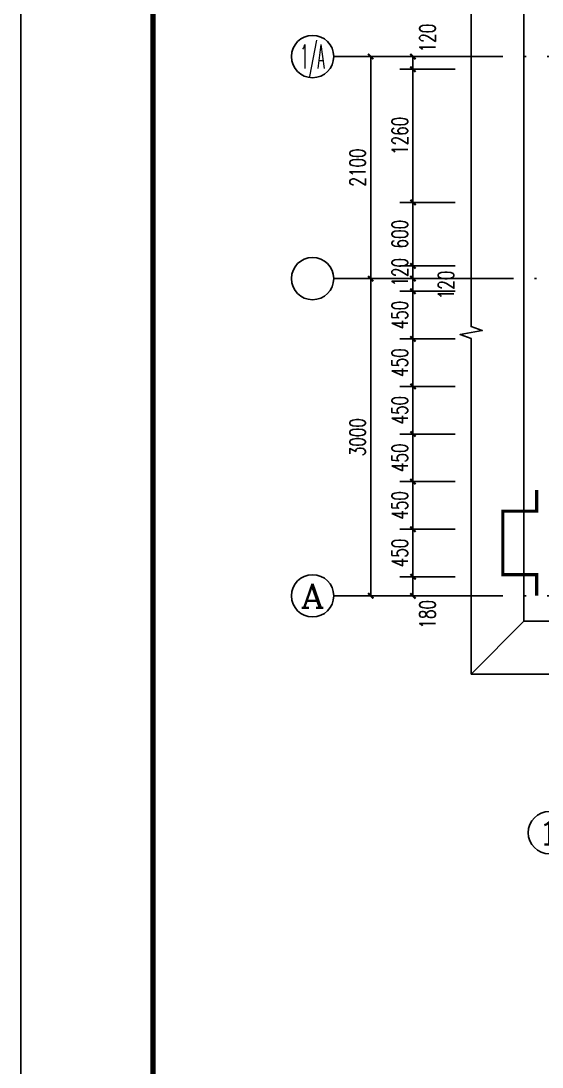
# Model space of a CAD drawing. Extents: x 12811826 to 27008858, y -1172757 to 50528.
# Drawn here: x 13496335 to 13501265, y -586493 to -576600 of the extents above; entities that cross this region are included whole.
import ezdxf
from ezdxf.enums import TextEntityAlignment as Align

# ---------------------------------------------------------------- set-up
doc = ezdxf.new("R2010")
doc.units = 0
doc.header["$LTSCALE"] = 1000
doc.header["$MEASUREMENT"] = 0
doc.linetypes.add('DOTE', pattern=[2.42, 2, -0.2, 0.02, -0.2])
for name, color, linetype in [('AXIS', 3, 'Continuous'), ('AXIS_TEXT', 7, 'Continuous'), ('DIM_SYMB', 3, 'Continuous'), ('DOTE', 8, 'DOTE'), ('TK', 4, 'Continuous'), ('WALL-PARAPET', 6, 'Continuous')]:
    doc.layers.add(name, color=color, linetype=linetype)
doc.styles.add('_TCH_AXIS', font='COMPLEX', dxfattribs={"bigfont": 'GBCBIG'})
doc.styles.add('_TCH_DIM_T3', font='SIMPLEX', dxfattribs={"width": 0.705882, "bigfont": 'GBCBIG'})
doc.styles.add('COMPLEX', font='COMPLEX')
doc.dimstyles.new('_TCH_ARCH&&50', dxfattribs={"dimtxt": 148.75, "dimasz": 50, "dimexe": 125, "dimexo": 150, "dimgap": 50, "dimtad": 1, "dimdec": 0, "dimzin": 0, "dimdsep": 46, "dimtxsty": '_TCH_DIM_T3', "dimblk": 'ARCHTICK', "dimcen": 0.09, "dimclrt": 7, "dimazin": 2, "dimtfac": 1, "dimtdec": 0, "dimtix": 1, "dimtmove": 2, "dimatfit": 3, "dimfxl": 0, "dimtolj": 1, "dimtzin": 0, "dimarcsym": 0})

# ---------------------------------------------------------------- blocks, each defined once
blk = doc.blocks.new('GeYuanFrame_60560235', base_point=(20.09, 4.53))
at = {"layer": 'TK'}
blk.add_lwpolyline([(20.09, 4.53), (20.09, 598.53), (861.09, 598.53), (861.09, 4.53)], close=True, dxfattribs=at)
at = {"layer": 'TK', "const_width": 1}
blk.add_lwpolyline([(45.09, 588.53), (851.09, 588.53), (851.09, 14.53), (45.09, 14.53)], close=True, dxfattribs=at)
blk = doc.blocks.new('_ArchTick')
at = {"color": 0, "linetype": 'ByBlock', "const_width": 0.4}
blk.add_lwpolyline([(-0.5, -0.5), (0.5, 0.5)], dxfattribs=at)
blk = doc.blocks.new('*D455')
at = {"layer": 'AXIS', "color": 0, "lineweight": -2}
for p, q in [((13500444, -579036.5), (13499519, -579036.5)), ((13499644, -582036.5), (13499644, -579036.5)), ((13500444, -582036.5), (13499519, -582036.5))]:
    blk.add_line(p, q, dxfattribs=at)
at = {"layer": 'Defpoints', "color": 0}
for p in [(13499644, -579036.5), (13500594, -579036.5), (13500594, -582036.5)]:
    blk.add_point(p, dxfattribs=at)
at = {"layer": 'AXIS', "color": 0, "lineweight": -2, "xscale": 50, "yscale": 50, "zscale": 50}
for p, rotation in [((13499644, -579036.5), 90), ((13499644, -582036.5), 270)]:
    blk.add_blockref('_ArchTick', p, dxfattribs=dict(at, rotation=rotation))
at = {"layer": 'AXIS', "color": 7, "insert": (13499519.6, -580536.5), "char_height": 148.75, "attachment_point": 5, "rotation": 90, "style": '_TCH_DIM_T3'}
blk.add_mtext('\\A1;3000', dxfattribs=at)
blk = doc.blocks.new('*D456')
at = {"layer": 'AXIS', "color": 0, "lineweight": -2}
for p, q in [((13500444, -576936.5), (13499519, -576936.5)), ((13499644, -579036.5), (13499644, -576936.5)), ((13500444, -579036.5), (13499519, -579036.5))]:
    blk.add_line(p, q, dxfattribs=at)
at = {"layer": 'Defpoints', "color": 0}
for p in [(13499644, -576936.5), (13500594, -576936.5), (13500594, -579036.5)]:
    blk.add_point(p, dxfattribs=at)
at = {"layer": 'AXIS', "color": 0, "lineweight": -2, "xscale": 50, "yscale": 50, "zscale": 50}
for p, rotation in [((13499644, -576936.5), 90), ((13499644, -579036.5), 270)]:
    blk.add_blockref('_ArchTick', p, dxfattribs=dict(at, rotation=rotation))
at = {"layer": 'AXIS', "color": 7, "insert": (13499519.6, -577986.5), "char_height": 148.75, "attachment_point": 5, "rotation": 90, "style": '_TCH_DIM_T3'}
blk.add_mtext('\\A1;2100', dxfattribs=at)
blk = doc.blocks.new('*D457')
at = {"layer": 'AXIS', "color": 0, "lineweight": -2}
for p, q in [((13500444, -581856.5), (13499919, -581856.5)), ((13500044, -582036.5), (13500044, -581856.5)), ((13500444, -582036.5), (13499919, -582036.5))]:
    blk.add_line(p, q, dxfattribs=at)
at = {"layer": 'Defpoints', "color": 0}
for p in [(13500044, -581856.5), (13500594, -581856.5), (13500594, -582036.5)]:
    blk.add_point(p, dxfattribs=at)
at = {"layer": 'AXIS', "color": 0, "lineweight": -2, "xscale": 50, "yscale": 50, "zscale": 50}
for p, rotation in [((13500044, -581856.5), 90), ((13500044, -582036.5), 270)]:
    blk.add_blockref('_ArchTick', p, dxfattribs=dict(at, rotation=rotation))
at = {"layer": 'AXIS', "color": 7, "insert": (13500181.5, -582211.5), "char_height": 148.75, "attachment_point": 5, "rotation": 90, "style": '_TCH_DIM_T3'}
blk.add_mtext('\\A1;180', dxfattribs=at)
blk = doc.blocks.new('*D458')
at = {"layer": 'AXIS', "color": 0, "lineweight": -2}
for p, q in [((13500444, -581406.5), (13499919, -581406.5)), ((13500044, -581856.5), (13500044, -581406.5)), ((13500444, -581856.5), (13499919, -581856.5))]:
    blk.add_line(p, q, dxfattribs=at)
at = {"layer": 'Defpoints', "color": 0}
for p in [(13500044, -581406.5), (13500594, -581406.5), (13500594, -581856.5)]:
    blk.add_point(p, dxfattribs=at)
at = {"layer": 'AXIS', "color": 0, "lineweight": -2, "xscale": 50, "yscale": 50, "zscale": 50}
for p, rotation in [((13500044, -581406.5), 90), ((13500044, -581856.5), 270)]:
    blk.add_blockref('_ArchTick', p, dxfattribs=dict(at, rotation=rotation))
at = {"layer": 'AXIS', "color": 7, "insert": (13499919.6, -581631.5), "char_height": 148.75, "attachment_point": 5, "rotation": 90, "style": '_TCH_DIM_T3'}
blk.add_mtext('\\A1;450', dxfattribs=at)
blk = doc.blocks.new('*D459')
at = {"layer": 'AXIS', "color": 0, "lineweight": -2}
for p, q in [((13500444, -580956.5), (13499919, -580956.5)), ((13500044, -581406.5), (13500044, -580956.5)), ((13500444, -581406.5), (13499919, -581406.5))]:
    blk.add_line(p, q, dxfattribs=at)
at = {"layer": 'Defpoints', "color": 0}
for p in [(13500044, -580956.5), (13500594, -580956.5), (13500594, -581406.5)]:
    blk.add_point(p, dxfattribs=at)
at = {"layer": 'AXIS', "color": 0, "lineweight": -2, "xscale": 50, "yscale": 50, "zscale": 50}
for p, rotation in [((13500044, -580956.5), 90), ((13500044, -581406.5), 270)]:
    blk.add_blockref('_ArchTick', p, dxfattribs=dict(at, rotation=rotation))
at = {"layer": 'AXIS', "color": 7, "insert": (13499919.6, -581181.5), "char_height": 148.75, "attachment_point": 5, "rotation": 90, "style": '_TCH_DIM_T3'}
blk.add_mtext('\\A1;450', dxfattribs=at)
blk = doc.blocks.new('*D460')
at = {"layer": 'AXIS', "color": 0, "lineweight": -2}
for p, q in [((13500444, -580506.5), (13499919, -580506.5)), ((13500044, -580956.5), (13500044, -580506.5)), ((13500444, -580956.5), (13499919, -580956.5))]:
    blk.add_line(p, q, dxfattribs=at)
at = {"layer": 'Defpoints', "color": 0}
for p in [(13500044, -580506.5), (13500594, -580506.5), (13500594, -580956.5)]:
    blk.add_point(p, dxfattribs=at)
at = {"layer": 'AXIS', "color": 0, "lineweight": -2, "xscale": 50, "yscale": 50, "zscale": 50}
for p, rotation in [((13500044, -580506.5), 90), ((13500044, -580956.5), 270)]:
    blk.add_blockref('_ArchTick', p, dxfattribs=dict(at, rotation=rotation))
at = {"layer": 'AXIS', "color": 7, "insert": (13499919.6, -580731.5), "char_height": 148.75, "attachment_point": 5, "rotation": 90, "style": '_TCH_DIM_T3'}
blk.add_mtext('\\A1;450', dxfattribs=at)
blk = doc.blocks.new('*D461')
at = {"layer": 'AXIS', "color": 0, "lineweight": -2}
for p, q in [((13500444, -580056.5), (13499919, -580056.5)), ((13500044, -580506.5), (13500044, -580056.5)), ((13500444, -580506.5), (13499919, -580506.5))]:
    blk.add_line(p, q, dxfattribs=at)
at = {"layer": 'Defpoints', "color": 0}
for p in [(13500044, -580056.5), (13500594, -580056.5), (13500594, -580506.5)]:
    blk.add_point(p, dxfattribs=at)
at = {"layer": 'AXIS', "color": 0, "lineweight": -2, "xscale": 50, "yscale": 50, "zscale": 50}
for p, rotation in [((13500044, -580056.5), 90), ((13500044, -580506.5), 270)]:
    blk.add_blockref('_ArchTick', p, dxfattribs=dict(at, rotation=rotation))
at = {"layer": 'AXIS', "color": 7, "insert": (13499919.6, -580281.5), "char_height": 148.75, "attachment_point": 5, "rotation": 90, "style": '_TCH_DIM_T3'}
blk.add_mtext('\\A1;450', dxfattribs=at)
blk = doc.blocks.new('*D462')
at = {"layer": 'AXIS', "color": 0, "lineweight": -2}
for p, q in [((13500444, -579606.5), (13499919, -579606.5)), ((13500044, -580056.5), (13500044, -579606.5)), ((13500444, -580056.5), (13499919, -580056.5))]:
    blk.add_line(p, q, dxfattribs=at)
at = {"layer": 'Defpoints', "color": 0}
for p in [(13500044, -579606.5), (13500594, -579606.5), (13500594, -580056.5)]:
    blk.add_point(p, dxfattribs=at)
at = {"layer": 'AXIS', "color": 0, "lineweight": -2, "xscale": 50, "yscale": 50, "zscale": 50}
for p, rotation in [((13500044, -579606.5), 90), ((13500044, -580056.5), 270)]:
    blk.add_blockref('_ArchTick', p, dxfattribs=dict(at, rotation=rotation))
at = {"layer": 'AXIS', "color": 7, "insert": (13499919.6, -579831.5), "char_height": 148.75, "attachment_point": 5, "rotation": 90, "style": '_TCH_DIM_T3'}
blk.add_mtext('\\A1;450', dxfattribs=at)
blk = doc.blocks.new('*D463')
at = {"layer": 'AXIS', "color": 0, "lineweight": -2}
for p, q in [((13500444, -579156.5), (13499919, -579156.5)), ((13500044, -579606.5), (13500044, -579156.5)), ((13500444, -579606.5), (13499919, -579606.5))]:
    blk.add_line(p, q, dxfattribs=at)
at = {"layer": 'Defpoints', "color": 0}
for p in [(13500044, -579156.5), (13500594, -579156.5), (13500594, -579606.5)]:
    blk.add_point(p, dxfattribs=at)
at = {"layer": 'AXIS', "color": 0, "lineweight": -2, "xscale": 50, "yscale": 50, "zscale": 50}
for p, rotation in [((13500044, -579156.5), 90), ((13500044, -579606.5), 270)]:
    blk.add_blockref('_ArchTick', p, dxfattribs=dict(at, rotation=rotation))
at = {"layer": 'AXIS', "color": 7, "insert": (13499919.6, -579381.5), "char_height": 148.75, "attachment_point": 5, "rotation": 90, "style": '_TCH_DIM_T3'}
blk.add_mtext('\\A1;450', dxfattribs=at)
blk = doc.blocks.new('*D464')
at = {"layer": 'AXIS', "color": 0, "lineweight": -2}
for p, q in [((13500444, -579036.5), (13499919, -579036.5)), ((13500044, -579156.5), (13500044, -579036.5)), ((13500444, -579156.5), (13499919, -579156.5))]:
    blk.add_line(p, q, dxfattribs=at)
at = {"layer": 'Defpoints', "color": 0}
for p in [(13500044, -579036.5), (13500594, -579036.5), (13500594, -579156.5)]:
    blk.add_point(p, dxfattribs=at)
at = {"layer": 'AXIS', "color": 0, "lineweight": -2, "xscale": 50, "yscale": 50, "zscale": 50}
for p, rotation in [((13500044, -579036.5), 90), ((13500044, -579156.5), 270)]:
    blk.add_blockref('_ArchTick', p, dxfattribs=dict(at, rotation=rotation))
at = {"layer": 'AXIS', "color": 7, "insert": (13500356.5, -579096.5), "char_height": 148.75, "attachment_point": 5, "rotation": 90, "style": '_TCH_DIM_T3'}
blk.add_mtext('\\A1;120', dxfattribs=at)
blk = doc.blocks.new('*D465')
at = {"layer": 'AXIS', "color": 0, "lineweight": -2}
for p, q in [((13500444, -578916.5), (13499919, -578916.5)), ((13500044, -578916.5), (13500044, -578866.5)), ((13500044, -579036.5), (13500044, -578916.5)), ((13500444, -579036.5), (13499919, -579036.5)), ((13500044, -579036.5), (13500044, -579086.5))]:
    blk.add_line(p, q, dxfattribs=at)
at = {"layer": 'Defpoints', "color": 0}
for p in [(13500044, -578916.5), (13500594, -578916.5), (13500594, -579036.5)]:
    blk.add_point(p, dxfattribs=at)
at = {"layer": 'AXIS', "color": 0, "lineweight": -2, "xscale": 50, "yscale": 50, "zscale": 50}
for p, rotation in [((13500044, -578916.5), 270), ((13500044, -579036.5), 90)]:
    blk.add_blockref('_ArchTick', p, dxfattribs=dict(at, rotation=rotation))
at = {"layer": 'AXIS', "color": 7, "insert": (13499919.6, -578976.5), "char_height": 148.75, "attachment_point": 5, "rotation": 90, "style": '_TCH_DIM_T3'}
blk.add_mtext('\\A1;120', dxfattribs=at)
blk = doc.blocks.new('*D466')
at = {"layer": 'AXIS', "color": 0, "lineweight": -2}
for p, q in [((13500444, -578316.5), (13499919, -578316.5)), ((13500044, -578916.5), (13500044, -578316.5)), ((13500444, -578916.5), (13499919, -578916.5))]:
    blk.add_line(p, q, dxfattribs=at)
at = {"layer": 'Defpoints', "color": 0}
for p in [(13500044, -578316.5), (13500594, -578316.5), (13500594, -578916.5)]:
    blk.add_point(p, dxfattribs=at)
at = {"layer": 'AXIS', "color": 0, "lineweight": -2, "xscale": 50, "yscale": 50, "zscale": 50}
for p, rotation in [((13500044, -578316.5), 90), ((13500044, -578916.5), 270)]:
    blk.add_blockref('_ArchTick', p, dxfattribs=dict(at, rotation=rotation))
at = {"layer": 'AXIS', "color": 7, "insert": (13499919.6, -578616.5), "char_height": 148.75, "attachment_point": 5, "rotation": 90, "style": '_TCH_DIM_T3'}
blk.add_mtext('\\A1;600', dxfattribs=at)
blk = doc.blocks.new('*D467')
at = {"layer": 'AXIS', "color": 0, "lineweight": -2}
for p, q in [((13500444, -577056.5), (13499919, -577056.5)), ((13500044, -578316.5), (13500044, -577056.5)), ((13500444, -578316.5), (13499919, -578316.5))]:
    blk.add_line(p, q, dxfattribs=at)
at = {"layer": 'Defpoints', "color": 0}
for p in [(13500044, -577056.5), (13500594, -577056.5), (13500594, -578316.5)]:
    blk.add_point(p, dxfattribs=at)
at = {"layer": 'AXIS', "color": 0, "lineweight": -2, "xscale": 50, "yscale": 50, "zscale": 50}
for p, rotation in [((13500044, -577056.5), 90), ((13500044, -578316.5), 270)]:
    blk.add_blockref('_ArchTick', p, dxfattribs=dict(at, rotation=rotation))
at = {"layer": 'AXIS', "color": 7, "insert": (13499919.6, -577686.5), "char_height": 148.75, "attachment_point": 5, "rotation": 90, "style": '_TCH_DIM_T3'}
blk.add_mtext('\\A1;1260', dxfattribs=at)
blk = doc.blocks.new('*D468')
at = {"layer": 'AXIS', "color": 0, "lineweight": -2}
for p, q in [((13500444, -576936.5), (13499919, -576936.5)), ((13500044, -577056.5), (13500044, -576936.5)), ((13500444, -577056.5), (13499919, -577056.5))]:
    blk.add_line(p, q, dxfattribs=at)
at = {"layer": 'Defpoints', "color": 0}
for p in [(13500044, -576936.5), (13500594, -576936.5), (13500594, -577056.5)]:
    blk.add_point(p, dxfattribs=at)
at = {"layer": 'AXIS', "color": 0, "lineweight": -2, "xscale": 50, "yscale": 50, "zscale": 50}
for p, rotation in [((13500044, -576936.5), 90), ((13500044, -577056.5), 270)]:
    blk.add_blockref('_ArchTick', p, dxfattribs=dict(at, rotation=rotation))
at = {"layer": 'AXIS', "color": 7, "insert": (13500181.5, -576761.5), "char_height": 148.75, "attachment_point": 5, "rotation": 90, "style": '_TCH_DIM_T3'}
blk.add_mtext('\\A1;120', dxfattribs=at)
blk = doc.blocks.new('_AXISO')
blk.add_circle((0, 0), 0.5)
at = {"layer": 'AXIS_TEXT', "style": 'COMPLEX', "width": 1.041667}
blk.add_attdef('A', text='', height=0.56, dxfattribs=at).set_placement((-0.25, -0.28), (0.25, -0.28), align=Align.FIT)

msp = doc.modelspace()

# ---------------------------------------------------------------- linework, layer by layer
at = {"ltscale": 0.5}
msp.add_line((13501094, -582276.5), (13500594, -582776.5), dxfattribs=at)
at = {"const_width": 30}
msp.add_lwpolyline([(13501214, -581036.5), (13501214, -581236.5), (13500894, -581236.5), (13500894, -581836.5), (13501214, -581836.5), (13501214, -582036.5)], dxfattribs=at)
at = {"layer": 'AXIS'}
for p, q in [((13500594, -576936.5), (13499294, -576936.5)), ((13500594, -579036.5), (13499294, -579036.5)), ((13500594, -582036.5), (13499294, -582036.5))]:
    msp.add_line(p, q, dxfattribs=at)
at = {"layer": 'DIM_SYMB'}
for points in [[(13500594, -576316.5), (13500594, -579490.2), (13500699, -579528.5), (13500489, -579565.5), (13500594, -579602.7), (13500594, -582776.5)], [(13500594, -582776.5), (13504317.7, -582776.5), (13504355.9, -582671.5), (13504393, -582881.5), (13504430.2, -582776.5), (13508154, -582776.5)]]:
    msp.add_lwpolyline(points, dxfattribs=at)
at = {"layer": 'DOTE'}
for p, q in [((13508154, -576936.5), (13500594, -576936.5)), ((13505834, -579036.5), (13500594, -579036.5)), ((13508154, -582036.5), (13500594, -582036.5))]:
    msp.add_line(p, q, dxfattribs=at)
at = {"layer": 'WALL-PARAPET'}
for p, q in [((13501094, -576936.5), (13501094, -576316.5)), ((13501094, -582276.5), (13501094, -576936.5)), ((13501094, -582276.5), (13502084, -582276.5))]:
    msp.add_line(p, q, dxfattribs=at)

# ---------------------------------------------------------------- block references
at = {"color": 8, "xscale": 50, "yscale": 50, "zscale": 50}
msp.add_blockref('GeYuanFrame_60560235', (13496334.8, -601343.1), dxfattribs=at)
at = {"layer": 'AXIS'}
ref = msp.add_blockref('_AXISO', (13499094, -576936.5), dxfattribs=dict(at, xscale=400, yscale=400, zscale=400))
ref.add_attrib('A', '1/A', dxfattribs={"layer": 'AXIS_TEXT', "ltscale": 0.5, "height": 226.27, "style": '_TCH_AXIS', "width": 0.381818}).set_placement((13498980.8, -577049.6), (13499207.1, -577049.6), align=Align.FIT)
at = {"layer": 'AXIS', "xscale": 400, "yscale": 400, "zscale": 400}
msp.add_blockref('_AXISO', (13499094, -579036.5), dxfattribs=at)
at = {"layer": 'AXIS'}
ref = msp.add_blockref('_AXISO', (13499094, -582036.5), dxfattribs=dict(at, xscale=400, yscale=400, zscale=400))
ref.add_attrib('A', 'A', dxfattribs={"layer": 'AXIS_TEXT', "ltscale": 0.5, "height": 226.3, "style": '_TCH_AXIS', "width": 1.166667}).set_placement((13498980.8, -582149.6), (13499207.1, -582149.6), align=Align.FIT)
ref = msp.add_blockref('_AXISO', (13501334, -584276.5), dxfattribs=dict(at, xscale=400, yscale=400, zscale=400))
ref.add_attrib('A', '1', dxfattribs={"layer": 'AXIS_TEXT', "ltscale": 0.5, "height": 226.3, "style": '_TCH_AXIS', "width": 2.333333}).set_placement((13501220.8, -584389.6), (13501447.1, -584389.6), align=Align.FIT)

# ---------------------------------------------------------------- dimensions: what is measured, and where the dimension line sits
for base, p1, p2, text, picture, middle in [((13500044, -576936.5), (13500594, -577056.5), (13500594, -576936.5), '120', '*D468', (13500181.5, -576761.5)), ((13500044, -579036.5), (13500594, -579156.5), (13500594, -579036.5), '120', '*D464', (13500356.5, -579096.5)), ((13500044, -581856.5), (13500594, -582036.5), (13500594, -581856.5), '180', '*D457', (13500181.5, -582211.5))]:
    dim = msp.add_linear_dim(base=base, p1=p1, p2=p2, angle=90, text=text, dimstyle='_TCH_ARCH&&50', dxfattribs=at)
    dim.commit()
    dim.dimension.update_dxf_attribs({"geometry": picture, "text_midpoint": middle, "dimtype": 161})
for p1, p2, distance, text, picture, middle in [((13500594, -579036.5), (13500594, -576936.5), 950, '2100', '*D456', (13499519.6, -577986.5)), ((13500594, -578316.5), (13500594, -577056.5), 550, '1260', '*D467', (13499919.6, -577686.5)), ((13500594, -578916.5), (13500594, -578316.5), 550, '600', '*D466', (13499919.6, -578616.5)), ((13500594, -579036.5), (13500594, -578916.5), 550, '120', '*D465', (13499919.6, -578976.5)), ((13500594, -582036.5), (13500594, -579036.5), 950, '3000', '*D455', (13499519.6, -580536.5)), ((13500594, -579606.5), (13500594, -579156.5), 550, '450', '*D463', (13499919.6, -579381.5)), ((13500594, -580056.5), (13500594, -579606.5), 550, '450', '*D462', (13499919.6, -579831.5)), ((13500594, -580506.5), (13500594, -580056.5), 550, '450', '*D461', (13499919.6, -580281.5)), ((13500594, -580956.5), (13500594, -580506.5), 550, '450', '*D460', (13499919.6, -580731.5)), ((13500594, -581406.5), (13500594, -580956.5), 550, '450', '*D459', (13499919.6, -581181.5)), ((13500594, -581856.5), (13500594, -581406.5), 550, '450', '*D458', (13499919.6, -581631.5))]:
    dim = msp.add_aligned_dim(p1=p1, p2=p2, distance=distance, text=text, dimstyle='_TCH_ARCH&&50', dxfattribs=at)
    dim.commit()
    dim.dimension.update_dxf_attribs({"geometry": picture, "text_midpoint": middle})

doc.saveas('drawing.dxf')
